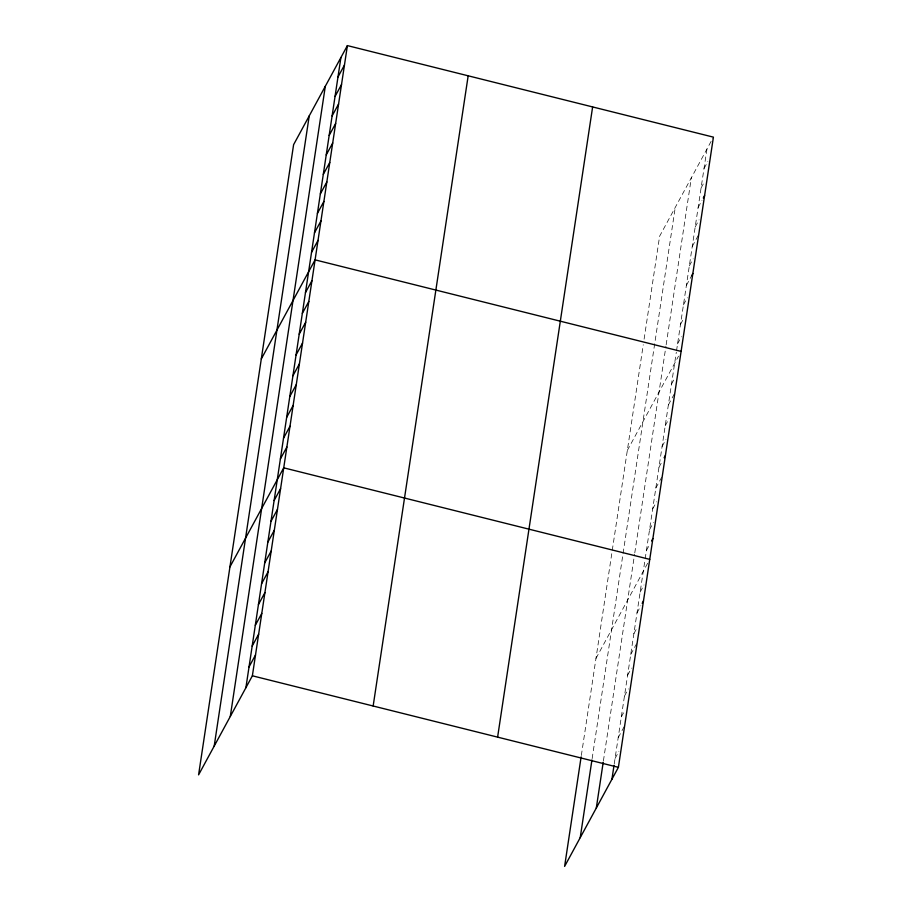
<?xml version="1.0" encoding="UTF-8"?>
<svg xmlns="http://www.w3.org/2000/svg" width="912" height="912" viewBox="0 0 912 912"><rect width="100%" height="100%" fill="white"/><g stroke="black" fill="none" stroke-linecap="round" stroke-linejoin="round"><path stroke-width="0.68" stroke-dasharray="4.56 3.42" d="M581.332 755.489L643.268 344.725M644.1 339.161L659.627 236.197L712.762 138.328M592.139 758.613L675.245 207.446M603.413 760.87L634.57 554.291M634.775 552.911L665.942 346.172M666.159 344.782L691.33 177.817M614.221 764.005L644.955 560.196M645.16 558.817L676.316 352.192M676.522 350.801L706.948 149.055M704.007 168.538L707.894 161.39M701.066 188.02L704.303 182.058M698.136 207.491L702.012 200.344M695.195 226.974L699.082 219.826M692.254 246.457L698.079 235.729M689.324 265.928L693.2 258.78M686.383 285.41L691.558 275.88M683.453 304.893L687.329 297.734M680.512 324.364L683.749 318.413M677.57 343.847L681.458 336.699M627.319 450.471L678.517 356.17M671.506 384.123L674.732 378.161M668.371 404.917L674.185 394.189M665.236 425.71L669.112 418.562M662.089 446.515L665.977 439.356M658.954 467.309L662.192 461.347M655.819 488.102L661.645 477.375M652.684 508.896L656.572 501.748M649.549 529.701L653.437 522.542M646.414 550.495L649.652 544.532M595.969 658.43L649.105 560.561M640.144 592.082L644.032 584.934M637.009 612.887L640.897 605.728M633.874 633.68L637.112 627.718M630.739 654.474L636.565 643.747M627.604 675.268L631.48 668.12M624.469 696.073L628.345 688.913M621.334 716.866L624.572 710.904M618.199 737.66L624.025 726.932M615.064 758.453L618.94 751.306"/><path stroke-width="1.37" d="M214.195 746.107L309.225 115.904M230.291 716.479L325.31 86.275M245.898 687.716L340.917 57.513M347.392 45.6L293.607 144.666L198.588 774.858L252.373 675.803L347.392 45.6L713.412 137.142L618.393 767.334L564.608 866.4L581.126 756.869M373.156 706.002L468.175 75.81M497.61 737.124L592.629 106.932M580.226 837.638L591.934 760.004M596.311 808.009L603.208 762.261M611.929 779.258L614.015 765.396M337.987 76.996L344.451 65.083M335.046 96.478L341.521 84.554M332.105 115.949L338.58 104.036M329.175 135.432L335.639 123.519M326.234 154.915L332.709 142.99M323.304 174.386L329.768 162.473M320.363 193.868L326.838 181.955M317.422 213.351L323.897 201.427M314.492 232.822L320.956 220.909M311.551 252.305L318.026 240.392M261.299 358.929L315.085 259.863L681.104 351.405M305.474 292.581L311.95 280.668M302.339 313.375L308.815 301.462M299.204 334.18L305.68 322.255M296.069 354.973L302.545 343.049M292.934 375.767L299.41 363.854M289.799 396.56L296.275 384.647M286.664 417.365L293.14 405.441M283.529 438.159L290.005 426.235M280.394 458.953L286.87 447.04M229.938 566.899L283.723 467.833L649.754 559.375M274.124 500.551L280.588 488.627M270.989 521.345L277.453 509.42M267.854 542.138L274.318 530.225M264.719 562.932L271.183 551.019M261.584 583.737L268.048 571.813M258.438 604.531L264.913 592.618M255.303 625.324L261.778 613.411M252.168 646.118L258.643 634.205M249.033 666.923L255.508 654.998M703.312 197.961L704.6 195.578M691.558 275.88L692.858 273.486M664.13 457.778L665.429 455.384M651.59 540.964L652.889 538.57M642.185 603.345L643.484 600.962M252.373 675.803L618.393 767.334"/></g></svg>
